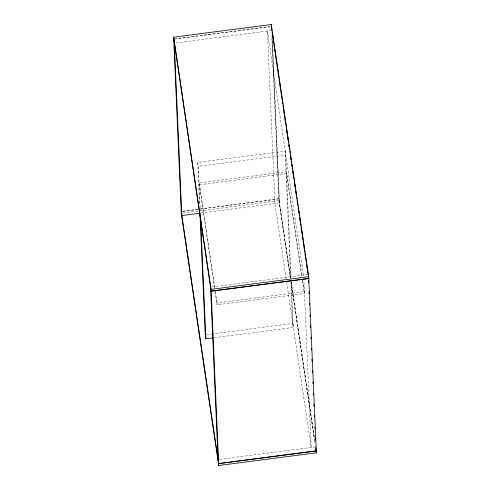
<?xml version="1.0" encoding="UTF-8"?>
<svg xmlns="http://www.w3.org/2000/svg" width="490" height="490" viewBox="0 0 490 490"><rect width="100%" height="100%" fill="white"/><g stroke="black" fill="none" stroke-linecap="round" stroke-linejoin="round"><path stroke-width="0.37" stroke-dasharray="2.45 1.84" d="M174.446 38.949L269.806 26.564M174.464 39.059L269.825 26.674M175.812 42.942L271.809 30.472M199.54 203.613L197.739 162.417L285.119 151.067L285.713 155.048L291.072 277.873M200.128 207.595L198.328 166.398L285.713 155.048M214.62 288.224L199.179 182.96L286.436 171.629L302.018 276.538M199.258 184.822L286.515 173.491L301.877 276.893M182.733 211.257L199.381 209.095M200.141 208.997L278.847 198.775L290.662 278.289M182.746 211.368L199.399 209.206M200.153 209.107L278.865 198.885M182.813 213.126L278.933 200.637L271.736 35.629M200.747 213.089L279.459 202.866L272.293 38.851M212.06 286.938L308.051 274.467M304.259 291.63L304.345 293.498L217.082 304.829L217.003 302.967L304.259 291.63L302.581 280.311M206.774 334.627L292.646 323.474L290.815 281.517M214.142 337.733L293.24 327.455L291.238 281.683M219.587 459.344L315.701 446.862M302.434 280.666L304.345 293.498M291.225 282.075L314.286 437.325M290.558 278.424L279.337 202.885L272.171 38.863M291.005 281.444L314.457 439.322M314.568 440.081L314.794 441.588M278.933 200.637L290.405 277.885M290.968 281.67L314.482 439.947M314.592 440.7L314.819 442.219M286.16 278.994L274.939 203.454L267.411 31.042L303.727 276.562M286.613 282.013L311.187 447.45L303.861 279.618M292.646 323.474L293.24 327.455M197.739 162.417L198.328 166.398M199.179 182.96L214.761 287.869M215.324 291.642L217.003 302.967M215.067 291.244L217.082 304.829M285.119 151.067L290.65 277.701"/><path stroke-width="0.73" d="M173.607 37.179L271.24 24.5L308.7 276.679L316.295 450.843L218.663 463.522L211.068 289.363L173.607 37.179L211.153 291.225L308.78 278.547L308.443 276.274M199.987 213.187L181.827 215.551L174.299 43.138M211.068 289.363L308.7 276.679M211.135 291.115L308.767 278.436M199.969 213.53L205.267 334.823L205.855 338.804L212.636 337.929M316.307 450.953L316.393 452.821L218.761 465.5L218.681 463.638L316.307 450.953L315.799 447.523M271.993 30.907L271.24 24.5M272.22 32.426L273.457 40.756M273.683 42.269L274.474 47.567M274.694 49.086L275.931 57.416M276.158 58.929L277.395 67.259M277.622 68.772L278.859 77.102M279.086 78.621L281.334 93.762M281.56 95.281L282.797 103.611M283.018 105.123L284.255 113.453M284.482 114.966L286.172 126.328M286.393 127.841L288.194 139.962M288.42 141.475L288.647 142.988M288.873 144.501L289.657 149.805M289.884 151.318L290.111 152.831M290.331 154.35L291.121 159.648M291.348 161.161L291.568 162.68M291.795 164.193L292.585 169.491M292.806 171.01L294.043 179.34M294.269 180.853L295.507 189.183M295.733 190.696L296.517 196M296.744 197.513L296.971 199.026M297.197 200.545L297.981 205.843M298.208 207.356L299.445 215.692M299.672 217.205L300.909 225.535M301.136 227.048L302.373 235.378M302.593 236.891L303.384 242.195M303.61 243.708L304.847 252.038M305.068 253.557L306.305 261.887M306.532 263.4L308.222 274.755M272.146 32.738L272.367 34.251M272.703 36.517L272.93 38.03M273.151 39.537L273.377 41.05M274.161 46.336L274.388 47.849M274.614 49.355L274.835 50.868M275.625 56.154L275.846 57.667M276.072 59.18L276.293 60.687M277.083 65.979L277.303 67.485M277.53 68.998L277.757 70.511M278.093 72.777L278.314 74.284M278.541 75.797L278.767 77.31M279.551 82.596L279.772 84.109M279.998 85.615L280.225 87.128M281.009 92.414L281.236 93.927M281.456 95.44L281.683 96.947M282.467 102.239L282.693 103.745M283.477 109.037L283.704 110.544M283.924 112.057L284.151 113.57M284.935 118.856L285.162 120.369M285.382 121.875L285.609 123.388M286.393 128.674L286.619 130.187M286.846 131.7L287.067 133.207M287.403 135.473L287.63 136.986M287.857 138.499L288.077 140.005M288.861 145.297L289.088 146.804M289.314 148.317L289.535 149.824M290.325 155.116L290.546 156.622M290.772 158.135L290.999 159.648M291.783 164.934L292.003 166.447M292.23 167.954L292.457 169.467M292.793 171.733L293.014 173.246M293.24 174.752L293.467 176.265M294.251 181.551L294.472 183.064M294.698 184.577L294.925 186.084M295.709 191.376L295.936 192.882M296.156 194.395L296.383 195.908M297.167 201.194L297.393 202.707M298.177 207.993L298.404 209.506M298.624 211.012L298.851 212.525M299.635 217.811L299.862 219.324M300.088 220.837L300.309 222.344M301.093 227.636L301.319 229.142M301.546 230.655L301.767 232.168M302.557 237.454L302.777 238.967M303.561 244.253L303.788 245.766M304.014 247.272L304.235 248.785M305.025 254.071L305.246 255.584M305.472 257.091L305.699 258.604M306.483 263.889L306.703 265.402M306.93 266.915L307.157 268.422M307.493 270.688L307.714 272.201M315.829 449.03L316.393 452.821M181.22 211.453L218.681 463.638M218.761 465.5L181.3 213.321L173.705 39.157M308.443 280.556L308.541 282.846M308.939 291.997L309.006 293.522M309.441 303.439L309.509 304.97M309.937 314.886L310.005 316.411M310.409 325.562L310.507 327.853M310.905 337.01L310.972 338.535M311.407 348.451L311.475 349.976M311.873 359.133L311.971 361.418M312.369 370.575L312.473 372.865M312.871 382.016L312.939 383.541M313.373 393.458L313.435 394.989M313.839 404.14L313.937 406.43M314.335 415.581L314.402 417.106M314.837 427.029L314.905 428.554M315.303 437.705L315.401 439.996M271.338 26.478L271.405 28.004M210.541 287.134L218.068 459.54M200.526 216.745L205.855 338.804"/></g></svg>
